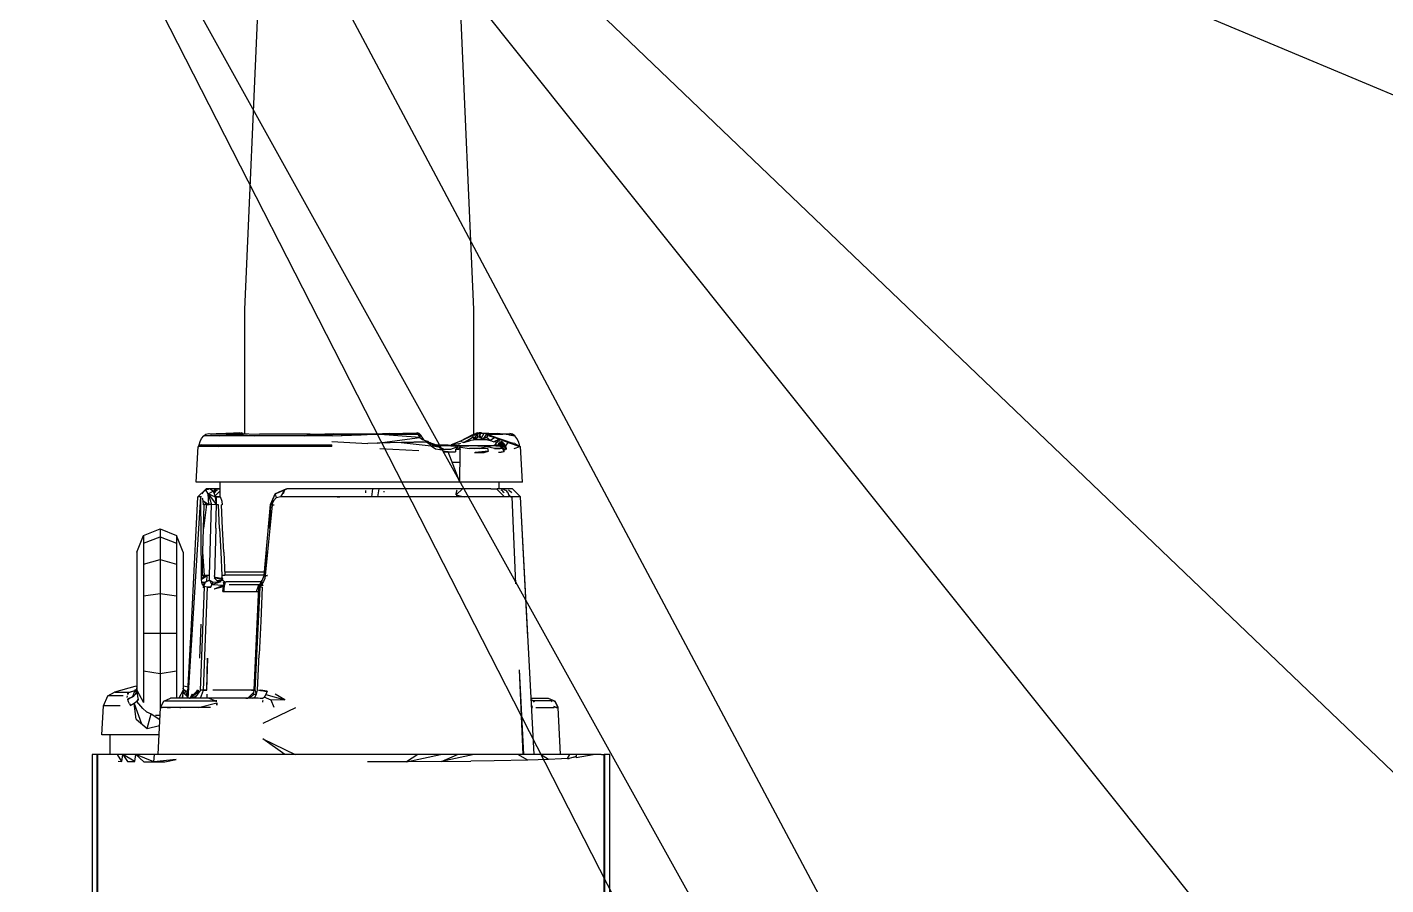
# Model space of a CAD drawing. Header units: millimetres. Extents: x -57554 to 16546, y 2142 to 98430.
# Drawn here: x -25483.4 to -25074.2, y 76839.2 to 77097.4 of the extents above; entities that cross this region are included whole.
import ezdxf

# ---------------------------------------------------------------- set-up
doc = ezdxf.new("R2010")
doc.units = ezdxf.units.MM
doc.layers.add('S-Z2-A_TEXTUAL_ANNOTATION', color=7, linetype='Continuous')

msp = doc.modelspace()

# ---------------------------------------------------------------- linework, layer by layer
at = {"color": 2, "linetype": 'Continuous'}
for p, q in [((-25348.92, 77012.4), (-25358.39, 77232.4)), ((-25417.81, 77012.4), (-25409.42, 77207.5)), ((-25417.81, 76975.03), (-25417.81, 77012.4)), ((-25348.92, 76974.58), (-25348.92, 77012.4)), ((-25431.32, 76972.66), (-25430.85, 76973.6)), ((-25430.85, 76973.6), (-25430.23, 76974.43)), ((-25430.23, 76974.43), (-25429.55, 76974.92)), ((-25430.23, 76974.43), (-25430.06, 76974.43)), ((-25430.06, 76974.43), (-25429.55, 76974.92)), ((-25391.44, 76974.43), (-25430.01, 76974.43)), ((-25429.55, 76974.92), (-25428.73, 76975.09)), ((-25428.73, 76975.09), (-25426.45, 76974.98)), ((-25428.73, 76975.09), (-25427.94, 76974.9)), ((-25423.49, 76974.9), (-25428.03, 76974.9)), ((-25426.45, 76974.98), (-25427.72, 76974.91)), ((-25424.97, 76975.04), (-25426.45, 76974.98)), ((-25425.75, 76975.01), (-25426.45, 76974.98)), ((-25425.77, 76975.02), (-25424.98, 76975.11)), ((-25425.77, 76975.02), (-25424.98, 76975.11)), ((-25424.97, 76975.04), (-25425.75, 76975.01)), ((-25425.4, 76974.43), (-25420.46, 76974.92)), ((-25424.98, 76975.11), (-25419.79, 76975.32)), ((-25419.46, 76975.29), (-25424.97, 76975.04)), ((-25419.14, 76975.17), (-25423.57, 76975.1)), ((-25423.49, 76974.9), (-25420.46, 76974.92)), ((-25422.15, 76974.91), (-25419.81, 76975.09)), ((-25420.46, 76974.92), (-25414.84, 76974.43)), ((-25419.81, 76975.09), (-25413.42, 76974.9)), ((-25419.79, 76975.32), (-25419.46, 76975.29)), ((-25419.46, 76975.29), (-25419.14, 76975.17)), ((-25418.86, 76975.26), (-25419.14, 76975.17)), ((-25418.86, 76975.26), (-25418.42, 76975.08)), ((-25418.63, 76975.16), (-25418.86, 76975.26)), ((-25418.42, 76975.08), (-25418.63, 76975.16)), ((-25418.35, 76975.05), (-25418.42, 76975.08)), ((-25398.12, 76974.9), (-25413.42, 76974.9)), ((-25399.9, 76974.43), (-25391.32, 76974.92)), ((-25399.13, 76974.9), (-25391.32, 76974.92)), ((-25396.33, 76974.91), (-25391.18, 76975.09)), ((-25391.44, 76974.43), (-25378.44, 76974.93)), ((-25391.44, 76974.43), (-25382.84, 76974.73)), ((-25391.32, 76974.92), (-25378.44, 76974.93)), ((-25391.18, 76975.09), (-25382.77, 76974.98)), ((-25374.25, 76975.12), (-25382.84, 76974.73)), ((-25382.77, 76974.98), (-25378.56, 76975.04)), ((-25378.56, 76975.04), (-25366.1, 76975.32)), ((-25378.41, 76974.93), (-25365.83, 76974.9)), ((-25365.12, 76973.94), (-25378.41, 76974.93)), ((-25377.97, 76972.15), (-25365.12, 76973.94)), ((-25365.83, 76974.9), (-25374.25, 76975.12)), ((-25366.1, 76975.32), (-25365.99, 76975.28)), ((-25365.3, 76975.07), (-25365.99, 76975.28)), ((-25365.99, 76975.28), (-25365.93, 76975.11)), ((-25365.98, 76975.25), (-25364.8, 76974.57)), ((-25365.97, 76975.28), (-25365.3, 76975.07)), ((-25365.96, 76975.19), (-25365.28, 76974.55)), ((-25365.94, 76975.13), (-25365.88, 76975.12)), ((-25365.93, 76975.11), (-25365.83, 76974.9)), ((-25365.83, 76974.9), (-25365.69, 76974.65)), ((-25365.77, 76975.24), (-25365.58, 76975.26)), ((-25365.69, 76974.65), (-25364.98, 76974.47)), ((-25365.69, 76974.65), (-25365.12, 76973.94)), ((-25365.62, 76974.66), (-25365.62, 76974.88)), ((-25365.58, 76975.26), (-25365.6, 76975.16)), ((-25364.8, 76974.57), (-25365.3, 76975.07)), ((-25365.12, 76973.94), (-25364.98, 76974.47)), ((-25365.12, 76973.94), (-25364.35, 76973.27)), ((-25364.98, 76974.47), (-25364.48, 76973.98)), ((-25364.68, 76974.18), (-25364.8, 76974.57)), ((-25364.8, 76974.57), (-25364.68, 76974.18)), ((-25363.85, 76973.1), (-25364.48, 76973.98)), ((-25349.28, 76974.65), (-25352.92, 76972.78)), ((-25349.14, 76974.49), (-25352.92, 76972.78)), ((-25352.02, 76972.37), (-25349.05, 76974.02)), ((-25349.05, 76974.02), (-25351.29, 76972.59)), ((-25349.14, 76974.49), (-25349.28, 76974.65)), ((-25349.28, 76974.65), (-25349.01, 76974.54)), ((-25349.14, 76974.49), (-25348.53, 76974.77)), ((-25349.05, 76974.02), (-25349.14, 76974.49)), ((-25348.37, 76973.5), (-25349.05, 76974.02)), ((-25348.78, 76973.29), (-25349.05, 76974.02)), ((-25348.92, 76975.03), (-25347.87, 76975.06)), ((-25348.92, 76975), (-25347.91, 76975.05)), ((-25348.92, 76974.9), (-25348.23, 76974.9)), ((-25348.78, 76973.29), (-25348.37, 76973.5)), ((-25348.53, 76974.77), (-25348.06, 76974.98)), ((-25348.53, 76974.77), (-25348.37, 76973.5)), ((-25348.39, 76975.05), (-25348.32, 76975.08)), ((-25348.37, 76973.5), (-25347.98, 76973.69)), ((-25347.88, 76975.26), (-25348.32, 76975.08)), ((-25348.32, 76975.08), (-25348.11, 76975.16)), ((-25347.88, 76975.26), (-25348.11, 76975.16)), ((-25347.6, 76975.17), (-25348.06, 76974.98)), ((-25348.06, 76974.98), (-25347.63, 76975.16)), ((-25347.79, 76975.07), (-25348.06, 76974.98)), ((-25348.06, 76974.98), (-25347.98, 76973.69)), ((-25347.98, 76973.69), (-25347.79, 76974.59)), ((-25347.98, 76973.69), (-25347.59, 76973.87)), ((-25347.6, 76975.17), (-25347.88, 76975.26)), ((-25347.79, 76975.07), (-25347.6, 76975.17)), ((-25347.79, 76974.91), (-25346.96, 76975.16)), ((-25347.79, 76974.59), (-25347.79, 76975.07)), ((-25347.59, 76973.87), (-25347.79, 76974.59)), ((-25347.6, 76975.17), (-25347.28, 76975.29)), ((-25346.77, 76975.16), (-25347.6, 76975.17)), ((-25346.96, 76975.16), (-25347.6, 76975.17)), ((-25347.13, 76974.57), (-25347.33, 76973.89)), ((-25347.33, 76973.89), (-25346.69, 76973.73)), ((-25346.94, 76975.32), (-25347.28, 76975.29)), ((-25347.28, 76975.29), (-25346.64, 76975.26)), ((-25346.88, 76975.07), (-25347.13, 76974.57)), ((-25347.13, 76974.57), (-25346.69, 76973.73)), ((-25346.77, 76975.16), (-25346.96, 76975.16)), ((-25346.94, 76975.32), (-25341.76, 76975.11)), ((-25346.61, 76975.28), (-25346.94, 76975.32)), ((-25346.88, 76975.07), (-25346.61, 76975.28)), ((-25345.85, 76975.11), (-25346.88, 76975.07)), ((-25345.85, 76975.11), (-25346.69, 76973.73)), ((-25346.69, 76973.73), (-25346.04, 76973.53)), ((-25345.08, 76974.9), (-25346.04, 76973.53)), ((-25346.04, 76973.53), (-25345.09, 76973.98)), ((-25346.04, 76973.53), (-25345.39, 76973.29)), ((-25345.08, 76974.9), (-25345.85, 76975.11)), ((-25344.69, 76974.47), (-25345.09, 76973.98)), ((-25345.09, 76973.98), (-25343.83, 76972.96)), ((-25341.76, 76975.11), (-25345.08, 76974.9)), ((-25345.08, 76974.9), (-25340.1, 76974.93)), ((-25344.69, 76974.47), (-25345.08, 76974.9)), ((-25344.3, 76974.65), (-25345.08, 76974.9)), ((-25344.69, 76974.47), (-25342.57, 76973.93)), ((-25344.3, 76974.65), (-25338.52, 76972.34)), ((-25342.57, 76973.93), (-25344.3, 76974.65)), ((-25343.88, 76974.48), (-25337.15, 76972.14)), ((-25342.57, 76973.93), (-25343.83, 76972.96)), ((-25341.37, 76973.26), (-25342.57, 76973.93)), ((-25338.29, 76974.72), (-25341.76, 76975.11)), ((-25340.73, 76975), (-25340.29, 76974.98)), ((-25340.73, 76975), (-25340.29, 76974.98)), ((-25340.29, 76974.98), (-25338.01, 76975.09)), ((-25338.29, 76974.72), (-25337.19, 76974.92)), ((-25338.29, 76974.72), (-25336.51, 76974.43)), ((-25337.19, 76974.92), (-25338.01, 76975.09)), ((-25336.51, 76974.43), (-25337.19, 76974.92)), ((-25335.89, 76973.6), (-25336.51, 76974.43)), ((-25335.42, 76972.66), (-25335.89, 76973.6)), ((-25432.48, 76960.4), (-25431.91, 76971.21)), ((-25391.69, 76971.21), (-25431.91, 76971.21)), ((-25431.68, 76971.21), (-25430.29, 76971.66)), ((-25430.88, 76971.66), (-25431.68, 76971.21)), ((-25431.68, 76971.21), (-25431.65, 76971.51)), ((-25431.65, 76971.51), (-25431.62, 76971.66)), ((-25431.62, 76971.66), (-25431.32, 76972.66)), ((-25431.62, 76971.66), (-25431.46, 76971.66)), ((-25431.46, 76971.66), (-25431.4, 76971.66)), ((-25431.4, 76971.66), (-25391.68, 76971.66)), ((-25427.54, 76971.36), (-25427.75, 76971.66)), ((-25427.57, 76971.21), (-25427.54, 76971.36)), ((-25427.54, 76971.36), (-25427.27, 76971.66)), ((-25427.18, 76971.21), (-25426.82, 76971.66)), ((-25426.99, 76971.21), (-25426.7, 76971.66)), ((-25426.91, 76971.21), (-25426.41, 76971.66)), ((-25426.81, 76971.25), (-25426.38, 76971.66)), ((-25426, 76971.49), (-25426.81, 76971.25)), ((-25426.81, 76971.25), (-25425.94, 76971.4)), ((-25426.17, 76971.4), (-25426, 76971.49)), ((-25426.17, 76971.4), (-25425.94, 76971.4)), ((-25423.25, 76971.4), (-25426.17, 76971.4)), ((-25426, 76971.49), (-25425.8, 76971.66)), ((-25425.93, 76971.66), (-25426, 76971.49)), ((-25425.95, 76971.21), (-25425.71, 76971.4)), ((-25425.82, 76971.28), (-25425.92, 76971.21)), ((-25425.24, 76971.4), (-25425.82, 76971.28)), ((-25425.82, 76971.28), (-25424.49, 76971.4)), ((-25425.8, 76971.33), (-25425.46, 76971.4)), ((-25425.71, 76971.4), (-25425.46, 76971.4)), ((-25425.32, 76971.4), (-25425.24, 76971.4)), ((-25425.24, 76971.4), (-25424.49, 76971.4)), ((-25424.49, 76971.4), (-25423.8, 76971.4)), ((-25424.11, 76971.66), (-25424.06, 76971.63)), ((-25424.06, 76971.63), (-25423.85, 76971.5)), ((-25423.85, 76971.5), (-25423.62, 76971.42)), ((-25423.62, 76971.42), (-25423.39, 76971.4)), ((-25423.62, 76971.42), (-25423.27, 76971.42)), ((-25423.09, 76971.21), (-25423.48, 76971.66)), ((-25391.69, 76971.36), (-25391.68, 76971.51)), ((-25391.69, 76971.21), (-25391.69, 76971.36)), ((-25391.68, 76971.51), (-25391.68, 76971.66)), ((-25391.63, 76972.66), (-25380.82, 76972.07)), ((-25370.81, 76972.34), (-25380.82, 76972.07)), ((-25363.25, 76972.59), (-25377.97, 76972.15)), ((-25377.17, 76970.6), (-25365.4, 76969.96)), ((-25370.81, 76972.34), (-25363.25, 76972.59)), ((-25370.81, 76972.34), (-25361.71, 76971.36)), ((-25364.35, 76973.27), (-25363.02, 76972.81)), ((-25363.02, 76972.81), (-25363.48, 76972.72)), ((-25363.48, 76972.72), (-25363.25, 76972.59)), ((-25363.38, 76972.74), (-25363.12, 76972.6)), ((-25363.25, 76972.59), (-25362.99, 76972.46)), ((-25363.09, 76972.58), (-25362.64, 76972.64)), ((-25362.64, 76972.64), (-25363.02, 76972.81)), ((-25362.99, 76972.46), (-25362.68, 76972.31)), ((-25362.28, 76972.43), (-25362.68, 76972.31)), ((-25362.68, 76972.31), (-25359.04, 76970.83)), ((-25362.68, 76972.31), (-25361.71, 76971.36)), ((-25362.47, 76972.37), (-25362.64, 76972.64)), ((-25361.93, 76972.33), (-25362.28, 76972.43)), ((-25362.28, 76972.43), (-25358.97, 76971.25)), ((-25362.28, 76972.43), (-25359.04, 76970.83)), ((-25361.93, 76972.33), (-25358.97, 76971.25)), ((-25359.04, 76970.83), (-25361.71, 76971.36)), ((-25361.71, 76971.36), (-25360.43, 76970.5)), ((-25360.43, 76970.5), (-25359.08, 76970.23)), ((-25358.9, 76971.59), (-25360.25, 76971.72)), ((-25360.05, 76971.64), (-25358.9, 76971.59)), ((-25358.9, 76971.59), (-25359.84, 76971.57)), ((-25359.55, 76971.46), (-25358.89, 76971.4)), ((-25359.04, 76970.83), (-25359.08, 76970.23)), ((-25359.08, 76970.23), (-25357.52, 76970.27)), ((-25358.97, 76971.25), (-25359.04, 76970.83)), ((-25359.04, 76970.83), (-25357.52, 76970.27)), ((-25357.35, 76971.4), (-25358.97, 76971.25)), ((-25358.97, 76971.25), (-25358.89, 76971.4)), ((-25356.62, 76971.55), (-25358.9, 76971.59)), ((-25340.57, 76971.4), (-25358.89, 76971.4)), ((-25356.62, 76971.55), (-25358.55, 76971.51)), ((-25358.55, 76971.51), (-25358.45, 76971.5)), ((-25356.62, 76971.55), (-25358.53, 76971.5)), ((-25358.45, 76971.5), (-25356.62, 76971.55)), ((-25357.49, 76969.58), (-25357.88, 76969.6)), ((-25357.88, 76969.6), (-25354.39, 76969.6)), ((-25355.95, 76970.32), (-25357.52, 76970.27)), ((-25357.07, 76969.56), (-25357.49, 76969.58)), ((-25356.63, 76969.53), (-25357.07, 76969.56)), ((-25353.08, 76960.4), (-25356.63, 76969.53)), ((-25356.62, 76971.55), (-25354.95, 76971.72)), ((-25354.31, 76970.9), (-25355.95, 76970.32)), ((-25355.78, 76971.4), (-25354.25, 76971.27)), ((-25352.92, 76972.78), (-25355.72, 76971.65)), ((-25353.52, 76971.99), (-25354.95, 76971.72)), ((-25354.38, 76969.85), (-25354.39, 76969.6)), ((-25354.37, 76970.11), (-25354.38, 76969.85)), ((-25354.35, 76970.36), (-25354.37, 76970.11)), ((-25354.35, 76970.36), (-25353.89, 76970.37)), ((-25354.25, 76971.27), (-25354.31, 76970.9)), ((-25354.31, 76970.9), (-25353.89, 76970.37)), ((-25353.7, 76971.4), (-25354.25, 76971.27)), ((-25353.89, 76970.37), (-25353.7, 76971.4)), ((-25353.89, 76970.37), (-25353.42, 76970.4)), ((-25353.72, 76971.95), (-25353.52, 76971.99)), ((-25353.52, 76971.99), (-25352.78, 76972.17)), ((-25353.52, 76971.99), (-25353.33, 76972.03)), ((-25353.42, 76970.4), (-25353.24, 76971.4)), ((-25352.9, 76970.94), (-25353.42, 76970.4)), ((-25353.42, 76970.4), (-25352.93, 76970.43)), ((-25353.33, 76972.03), (-25352.78, 76972.17)), ((-25353.24, 76971.4), (-25352.84, 76971.28)), ((-25353.08, 76960.4), (-25353.02, 76969.53)), ((-25353.02, 76969.53), (-25352.99, 76969.83)), ((-25352.99, 76969.83), (-25352.97, 76970.13)), ((-25352.97, 76970.13), (-25352.93, 76970.43)), ((-25352.92, 76972.78), (-25352.02, 76972.37)), ((-25352.84, 76971.28), (-25352.9, 76970.94)), ((-25352.9, 76970.94), (-25350.21, 76970.54)), ((-25352.84, 76971.28), (-25350.38, 76971.4)), ((-25352.02, 76972.37), (-25350.53, 76972.81)), ((-25351.29, 76972.59), (-25352.02, 76972.37)), ((-25350.53, 76972.81), (-25351.29, 76972.59)), ((-25350.53, 76972.81), (-25349.69, 76973.06)), ((-25347.21, 76970.61), (-25350.21, 76970.54)), ((-25349.69, 76973.06), (-25348.78, 76973.29)), ((-25349.69, 76973.06), (-25348.31, 76973.29)), ((-25348.31, 76973.29), (-25348.78, 76973.29)), ((-25348.69, 76969.37), (-25348.51, 76969.36)), ((-25348.59, 76970.58), (-25344.67, 76970.63)), ((-25344.47, 76969.78), (-25348.51, 76969.36)), ((-25348.31, 76973.29), (-25345.39, 76973.29)), ((-25347.71, 76971.4), (-25345.14, 76971.31)), ((-25344.87, 76971.04), (-25347.21, 76970.61)), ((-25347.21, 76970.61), (-25344.67, 76970.63)), ((-25345.78, 76969.33), (-25344.47, 76969.78)), ((-25345.39, 76973.29), (-25345.25, 76973.3)), ((-25343.83, 76972.96), (-25345.39, 76973.29)), ((-25345.25, 76973.3), (-25343.83, 76972.96)), ((-25345.14, 76971.31), (-25343.7, 76971.4)), ((-25342.69, 76970.62), (-25344.87, 76971.04)), ((-25344.55, 76970.22), (-25344.67, 76970.63)), ((-25344.47, 76969.78), (-25344.55, 76970.22)), ((-25343.83, 76972.96), (-25342.82, 76972.61)), ((-25343.12, 76971.42), (-25343.35, 76971.4)), ((-25342.89, 76971.5), (-25343.12, 76971.42)), ((-25342.68, 76971.63), (-25342.89, 76971.5)), ((-25341.37, 76973.26), (-25342.82, 76972.61)), ((-25342.82, 76972.61), (-25341.66, 76972.64)), ((-25341.8, 76970.58), (-25342.69, 76970.62)), ((-25342.69, 76970.62), (-25341.81, 76970.58)), ((-25342.48, 76971.8), (-25342.68, 76971.63)), ((-25342.63, 76971.66), (-25340.94, 76971.66)), ((-25342.3, 76972.01), (-25342.48, 76971.8)), ((-25342.15, 76972.26), (-25342.3, 76972.01)), ((-25342.25, 76971.4), (-25341.5, 76971.4)), ((-25342.25, 76971.4), (-25340.92, 76971.28)), ((-25342.15, 76972.26), (-25341.66, 76972.64)), ((-25342.11, 76972.31), (-25342.15, 76972.26)), ((-25341.66, 76972.64), (-25342.11, 76972.31)), ((-25340.12, 76970.43), (-25341.81, 76970.58)), ((-25341.01, 76970.55), (-25341.81, 76970.58)), ((-25341.8, 76970.58), (-25341.01, 76970.55)), ((-25341.1, 76972.81), (-25341.66, 76972.64)), ((-25341.06, 76972.33), (-25341.55, 76972.03)), ((-25341.55, 76972.03), (-25341.04, 76971.75)), ((-25341.5, 76971.4), (-25340.92, 76971.28)), ((-25341.33, 76969.37), (-25341.43, 76969.36)), ((-25341.1, 76972.81), (-25341.37, 76973.26)), ((-25339.92, 76969.53), (-25341.33, 76969.38)), ((-25340.67, 76969.41), (-25341.33, 76969.37)), ((-25340.67, 76971.27), (-25341.28, 76971.4)), ((-25340.56, 76972.72), (-25341.1, 76972.81)), ((-25340.52, 76972.43), (-25341.06, 76972.33)), ((-25341.06, 76972.33), (-25339.41, 76970.83)), ((-25341.06, 76972.33), (-25340.74, 76971.49)), ((-25339.93, 76971.25), (-25341.06, 76972.33)), ((-25341.06, 76972.33), (-25341.04, 76971.75)), ((-25340.74, 76971.49), (-25341.04, 76971.75)), ((-25341.03, 76971.4), (-25340.67, 76971.27)), ((-25341.01, 76970.55), (-25340.43, 76970.94)), ((-25340.12, 76970.43), (-25341.01, 76970.55)), ((-25340.94, 76971.33), (-25340.02, 76970.63)), ((-25340.92, 76971.28), (-25340.43, 76970.94)), ((-25340.8, 76971.4), (-25339.93, 76971.25)), ((-25340.57, 76971.4), (-25340.74, 76971.49)), ((-25340.74, 76971.49), (-25339.93, 76971.25)), ((-25340.17, 76970.9), (-25340.67, 76971.27)), ((-25340.2, 76969.46), (-25340.67, 76969.41)), ((-25340.37, 76972.57), (-25340.56, 76972.72)), ((-25339, 76970.5), (-25340.52, 76972.43)), ((-25340.52, 76972.43), (-25340.02, 76972.31)), ((-25339.41, 76970.83), (-25340.52, 76972.43)), ((-25340.43, 76970.94), (-25340.12, 76970.43)), ((-25340.19, 76972.44), (-25340.37, 76972.57)), ((-25340.02, 76972.31), (-25340.19, 76972.44)), ((-25339.86, 76970.36), (-25340.17, 76970.9)), ((-25339.61, 76970.32), (-25340.17, 76970.9)), ((-25340.02, 76970.13), (-25340.12, 76970.43)), ((-25339.2, 76971.36), (-25340.02, 76972.31)), ((-25340.02, 76970.13), (-25339.95, 76969.83)), ((-25339.95, 76969.83), (-25339.92, 76969.53)), ((-25339.85, 76969.56), (-25339.92, 76969.53)), ((-25339.79, 76970.11), (-25339.86, 76970.36)), ((-25339.78, 76969.58), (-25339.85, 76969.56)), ((-25339.75, 76969.85), (-25339.79, 76970.11)), ((-25339.72, 76969.6), (-25339.78, 76969.58)), ((-25339.72, 76969.6), (-25339.75, 76969.85)), ((-25339.61, 76970.32), (-25339.36, 76970.27)), ((-25339.12, 76970.23), (-25339.41, 76970.83)), ((-25339.36, 76970.27), (-25339.41, 76970.83)), ((-25339.2, 76971.36), (-25338.52, 76972.34)), ((-25339, 76970.5), (-25339.2, 76971.36)), ((-25339.12, 76970.23), (-25339, 76970.5)), ((-25336.55, 76972.05), (-25338.52, 76972.34)), ((-25338.52, 76972.34), (-25335.06, 76971.21)), ((-25336.71, 76970.6), (-25335.06, 76971.21)), ((-25336.55, 76972.05), (-25335.06, 76971.21)), ((-25335.12, 76971.66), (-25335.42, 76972.66)), ((-25335.09, 76971.51), (-25335.12, 76971.66)), ((-25335.06, 76971.21), (-25335.09, 76971.51)), ((-25335.04, 76971.21), (-25334.82, 76971.21)), ((-25334.26, 76960.4), (-25334.82, 76971.21)), ((-25355.46, 76966.5), (-25353.04, 76966.5)), ((-25348.51, 76969.36), (-25347.21, 76969.34)), ((-25347.21, 76969.34), (-25345.78, 76969.33)), ((-25353.47, 76961.4), (-25353.08, 76961.4)), ((-25334.26, 76960.4), (-25432.48, 76960.4)), ((-25431.96, 76956.03), (-25429.47, 76958.4)), ((-25430.66, 76956.95), (-25430.51, 76957.22)), ((-25430.51, 76957.22), (-25430.33, 76957.48)), ((-25430.33, 76957.48), (-25430.12, 76957.71)), ((-25430.12, 76957.71), (-25429.89, 76957.92)), ((-25429.89, 76957.92), (-25429.63, 76958.09)), ((-25429.89, 76957.92), (-25429.68, 76958.05)), ((-25429.68, 76958.05), (-25429.63, 76958.09)), ((-25429.63, 76958.09), (-25429.35, 76958.22)), ((-25428.89, 76956.93), (-25429.63, 76958.09)), ((-25425.37, 76958.4), (-25429.47, 76958.4)), ((-25429.35, 76958.22), (-25429.05, 76958.32)), ((-25429.05, 76958.32), (-25428.75, 76958.38)), ((-25428.89, 76956.93), (-25427.36, 76957.68)), ((-25428.44, 76958.4), (-25428.75, 76958.38)), ((-25427.36, 76957.68), (-25428.44, 76958.4)), ((-25426.62, 76958.4), (-25427.36, 76957.67)), ((-25427.36, 76957.68), (-25426.65, 76955.96)), ((-25426.25, 76958.4), (-25427.25, 76957.42)), ((-25427.15, 76958.4), (-25426.62, 76958.4)), ((-25426.98, 76957.21), (-25426.8, 76957.47)), ((-25426.8, 76956.33), (-25425.37, 76957.73)), ((-25426.8, 76957.47), (-25426.59, 76957.7)), ((-25426.62, 76958.4), (-25426.25, 76958.4)), ((-25426.59, 76957.7), (-25426.34, 76957.91)), ((-25426.34, 76957.91), (-25426.08, 76958.08)), ((-25426.03, 76958.4), (-25426.27, 76958.38)), ((-25426.25, 76958.4), (-25426.03, 76958.4)), ((-25426.03, 76958.4), (-25425.37, 76958.4)), ((-25425.37, 76960.4), (-25425.37, 76955.97)), ((-25405.52, 76958.32), (-25408.67, 76956.93)), ((-25408.67, 76956.93), (-25405.51, 76958.32)), ((-25408.67, 76956.93), (-25405.8, 76958.09)), ((-25408.67, 76956.93), (-25407.27, 76957.67)), ((-25407.27, 76957.67), (-25405.53, 76958.32)), ((-25407.05, 76956.03), (-25406.04, 76957.71)), ((-25406.23, 76957.22), (-25406.3, 76956.95)), ((-25406.14, 76957.48), (-25406.23, 76957.22)), ((-25406.04, 76957.71), (-25406.14, 76957.48)), ((-25405.92, 76957.92), (-25406.04, 76957.71)), ((-25405.8, 76958.09), (-25405.92, 76957.92)), ((-25405.8, 76958.09), (-25405.66, 76958.22)), ((-25405.66, 76958.22), (-25405.79, 76958.09)), ((-25405.52, 76958.32), (-25405.66, 76958.22)), ((-25405.37, 76958.38), (-25405.52, 76958.32)), ((-25405.37, 76958.38), (-25405.22, 76958.4)), ((-25352.25, 76958.4), (-25405.22, 76958.4)), ((-25381.39, 76957.71), (-25381.4, 76957.92)), ((-25381.39, 76957.48), (-25381.39, 76957.71)), ((-25381.38, 76957.22), (-25381.39, 76957.48)), ((-25379.57, 76956.02), (-25379.31, 76958.4)), ((-25377.8, 76956.02), (-25377.4, 76958.4)), ((-25375.91, 76957.47), (-25375.86, 76957.7)), ((-25352.25, 76958.4), (-25354.17, 76956.63)), ((-25354.15, 76956.93), (-25354.11, 76957.21)), ((-25354.11, 76957.21), (-25354.07, 76957.47)), ((-25354.07, 76957.47), (-25354.02, 76957.7)), ((-25354.02, 76957.7), (-25353.97, 76957.91)), ((-25353.97, 76957.91), (-25353.91, 76958.08)), ((-25351.75, 76958.4), (-25352.25, 76958.4)), ((-25345.69, 76958.4), (-25351.75, 76958.4)), ((-25344.89, 76958.4), (-25345.69, 76958.4)), ((-25344.64, 76958.4), (-25344.89, 76958.4)), ((-25343.73, 76958.4), (-25344.64, 76958.4)), ((-25343.73, 76958.4), (-25342.99, 76958.4)), ((-25342.99, 76958.4), (-25342.73, 76958.4)), ((-25342.73, 76958.4), (-25342.43, 76958.4)), ((-25342.43, 76958.4), (-25342.05, 76958.4)), ((-25342.05, 76958.4), (-25339.6, 76956.01)), ((-25337.27, 76958.4), (-25341.88, 76958.4)), ((-25341.37, 76960.4), (-25341.37, 76958.39)), ((-25340.39, 76958.38), (-25340.71, 76958.4)), ((-25340.4, 76957.91), (-25340.66, 76958.08)), ((-25340.49, 76958.4), (-25340.08, 76958.32)), ((-25340.15, 76957.7), (-25340.4, 76957.91)), ((-25340.08, 76958.32), (-25340.39, 76958.38)), ((-25339.94, 76957.47), (-25340.15, 76957.7)), ((-25340.12, 76958.4), (-25340.02, 76958.3)), ((-25339.78, 76958.22), (-25340.08, 76958.32)), ((-25339.75, 76957.21), (-25339.94, 76957.47)), ((-25339.49, 76958.08), (-25339.78, 76958.22)), ((-25339.22, 76957.91), (-25339.49, 76958.08)), ((-25338.98, 76957.7), (-25339.22, 76957.91)), ((-25338.77, 76957.47), (-25338.98, 76957.7)), ((-25338.58, 76957.21), (-25338.77, 76957.47)), ((-25338.43, 76956.93), (-25338.58, 76957.21)), ((-25338.44, 76958.09), (-25338.19, 76957.92)), ((-25338.19, 76957.92), (-25337.96, 76957.71)), ((-25337.96, 76957.71), (-25337.75, 76957.48)), ((-25337.75, 76957.48), (-25337.58, 76957.22)), ((-25337.27, 76958.4), (-25334.78, 76956.03)), ((-25435.06, 76895.4), (-25431.96, 76956.03)), ((-25434.89, 76895.4), (-25431.07, 76956.03)), ((-25430.88, 76956.03), (-25431.96, 76956.03)), ((-25430.88, 76932.41), (-25431.07, 76956.03)), ((-25430.88, 76932.29), (-25431.07, 76956.03)), ((-25430.47, 76955.31), (-25430.56, 76955.67)), ((-25430.35, 76954.81), (-25430.56, 76955.67)), ((-25430.35, 76954.81), (-25430.47, 76955.31)), ((-25430.35, 76954.81), (-25428.65, 76953.75)), ((-25430.35, 76954.81), (-25429.4, 76953.75)), ((-25430.3, 76953.66), (-25430.35, 76954.81)), ((-25429.4, 76953.75), (-25430.3, 76953.66)), ((-25430.08, 76953.66), (-25430.3, 76953.66)), ((-25429.4, 76953.75), (-25430.27, 76946.53)), ((-25430.27, 76946.53), (-25430.08, 76953.66)), ((-25430.08, 76953.66), (-25429.4, 76953.75)), ((-25428.65, 76953.75), (-25429.4, 76953.75)), ((-25429.4, 76953.75), (-25428.62, 76953.75)), ((-25428.89, 76956.93), (-25426.39, 76953.66)), ((-25426.65, 76955.96), (-25428.89, 76956.93)), ((-25428.89, 76956.93), (-25427.9, 76953.75)), ((-25428.65, 76953.75), (-25428.89, 76956.93)), ((-25427.9, 76953.75), (-25428.65, 76953.75)), ((-25427.9, 76953.75), (-25428.62, 76953.75)), ((-25428.48, 76932.38), (-25427.9, 76953.75)), ((-25426.39, 76953.66), (-25427.9, 76953.75)), ((-25426.66, 76956.01), (-25426.28, 76956.01)), ((-25425.95, 76956.01), (-25426.66, 76956.01)), ((-25426.39, 76953.66), (-25426.65, 76955.96)), ((-25426.6, 76946.54), (-25426.39, 76953.66)), ((-25426.33, 76953.66), (-25426.42, 76955.99)), ((-25426.42, 76955.99), (-25425.53, 76955.99)), ((-25425.75, 76953.66), (-25426.39, 76953.66)), ((-25426.28, 76956.01), (-25425.95, 76956.01)), ((-25425.37, 76956.01), (-25425.95, 76956.01)), ((-25425.43, 76946.52), (-25425.75, 76953.66)), ((-25425.53, 76955.99), (-25425.39, 76955.99)), ((-25425.53, 76955.99), (-25425.37, 76955.99)), ((-25425.39, 76955.99), (-25425.06, 76955.63)), ((-25425.06, 76955.63), (-25424.79, 76954.75)), ((-25424.66, 76953.66), (-25424.85, 76953.62)), ((-25424.53, 76946.5), (-25424.85, 76953.62)), ((-25424.79, 76954.75), (-25424.66, 76953.66)), ((-25412.02, 76932.38), (-25410.07, 76953.75)), ((-25410.33, 76946.53), (-25410, 76953.75)), ((-25409.65, 76953.66), (-25410.33, 76946.53)), ((-25410.07, 76953.75), (-25408.67, 76956.93)), ((-25410.04, 76953.76), (-25408.67, 76956.93)), ((-25409.25, 76954.83), (-25410.04, 76953.75)), ((-25410, 76953.75), (-25409.25, 76954.83)), ((-25409.64, 76953.76), (-25410, 76953.75)), ((-25409.64, 76953.72), (-25410, 76953.75)), ((-25410, 76953.75), (-25409.65, 76953.66)), ((-25409.65, 76953.66), (-25409.64, 76953.76)), ((-25409.65, 76953.66), (-25408.99, 76953.66)), ((-25409.64, 76953.76), (-25409.25, 76954.83)), ((-25409.25, 76954.83), (-25408.36, 76955.68)), ((-25408.67, 76956.93), (-25408.36, 76955.68)), ((-25407.05, 76956.03), (-25408.36, 76955.68)), ((-25381.36, 76956.03), (-25407.05, 76956.03)), ((-25390.01, 76956.03), (-25389.23, 76956.03)), ((-25379.57, 76956.02), (-25381.36, 76956.03)), ((-25377.8, 76956.02), (-25379.57, 76956.02)), ((-25376.04, 76956.01), (-25377.8, 76956.02)), ((-25338.21, 76956.01), (-25376.04, 76956.01)), ((-25352.46, 76956.01), (-25354.19, 76956.32)), ((-25354.19, 76956.32), (-25351.83, 76956.01)), ((-25354.17, 76956.63), (-25354.15, 76956.93)), ((-25354.17, 76956.63), (-25351.83, 76956.01)), ((-25338.04, 76956.02), (-25338.43, 76956.93)), ((-25338.32, 76956.63), (-25338.43, 76956.93)), ((-25338.25, 76956.32), (-25338.32, 76956.63)), ((-25338.29, 76956.59), (-25337.71, 76956.02)), ((-25338.21, 76956.01), (-25338.25, 76956.32)), ((-25337.71, 76956.02), (-25338.04, 76956.02)), ((-25337.71, 76956.02), (-25337.36, 76956.03)), ((-25337.22, 76956.03), (-25337.71, 76956.02)), ((-25334.78, 76956.03), (-25337.37, 76956.03)), ((-25336.23, 76929.81), (-25337.37, 76956.03)), ((-25336.23, 76929.81), (-25337.36, 76956.03)), ((-25330.75, 76878.4), (-25334.86, 76956.03)), ((-25334.84, 76956.03), (-25334.78, 76956.03)), ((-25332.62, 76913.87), (-25334.78, 76956.03)), ((-25448.32, 76944.35), (-25443.37, 76946.4)), ((-25443.37, 76946.4), (-25438.42, 76944.35)), ((-25443.37, 76946.4), (-25443.37, 76892.63)), ((-25430.45, 76939.43), (-25430.27, 76946.53)), ((-25426.6, 76946.54), (-25426.8, 76939.42)), ((-25425.43, 76946.52), (-25425.11, 76939.4)), ((-25424.21, 76939.41), (-25424.53, 76946.5)), ((-25410.33, 76946.53), (-25411.01, 76939.43)), ((-25450.37, 76939.4), (-25448.32, 76944.35)), ((-25448.32, 76944.35), (-25448.32, 76894.07)), ((-25448.32, 76942.11), (-25443.37, 76944)), ((-25443.37, 76944), (-25438.42, 76942.11)), ((-25436.37, 76939.4), (-25438.42, 76944.35)), ((-25438.42, 76944.35), (-25438.42, 76895.4)), ((-25450.37, 76939.4), (-25450.37, 76897.83)), ((-25448.32, 76935.72), (-25443.37, 76937.17)), ((-25443.37, 76937.17), (-25438.42, 76935.72)), ((-25436.37, 76939.4), (-25436.37, 76897.84)), ((-25430.63, 76932.36), (-25430.45, 76939.43)), ((-25429.97, 76932.38), (-25430.45, 76939.43)), ((-25426.8, 76939.42), (-25427, 76932.29)), ((-25425.11, 76939.4), (-25424.79, 76932.29)), ((-25424.21, 76939.41), (-25423.9, 76932.33)), ((-25411.98, 76932.38), (-25411.01, 76939.43)), ((-25411.01, 76939.43), (-25411.68, 76932.36)), ((-25423.95, 76933.4), (-25423.87, 76933.4)), ((-25423.87, 76933.4), (-25411.93, 76933.4)), ((-25431.21, 76897.76), (-25429.96, 76928.84)), ((-25430.88, 76932.29), (-25429.97, 76932.38)), ((-25430.88, 76932.29), (-25430.63, 76932.36)), ((-25430.87, 76931.22), (-25430.88, 76932.29)), ((-25429.97, 76932.38), (-25430.87, 76931.22)), ((-25430.87, 76931.22), (-25429.22, 76932.38)), ((-25430.75, 76930.21), (-25430.87, 76931.22)), ((-25430.75, 76930.21), (-25429.31, 76930.55)), ((-25429.79, 76930.31), (-25430.75, 76930.21)), ((-25430.54, 76929.33), (-25430.75, 76930.21)), ((-25429.97, 76932.38), (-25430.63, 76932.36)), ((-25430.54, 76929.33), (-25429.79, 76930.31)), ((-25430.54, 76929.33), (-25430.27, 76929.33)), ((-25430.49, 76928.84), (-25430.21, 76928.84)), ((-25430.3, 76897.77), (-25429.12, 76928.83)), ((-25430.27, 76929.33), (-25429.79, 76930.31)), ((-25430.27, 76929.33), (-25430.23, 76929.18)), ((-25429.79, 76930.31), (-25430.23, 76929.18)), ((-25430.23, 76929.18), (-25430.22, 76929.01)), ((-25429.12, 76928.83), (-25430.22, 76929.01)), ((-25429.96, 76928.84), (-25430.22, 76929.01)), ((-25430.22, 76929.01), (-25430.12, 76928.84)), ((-25430.21, 76928.84), (-25430.22, 76929.01)), ((-25430.21, 76928.84), (-25430.12, 76928.84)), ((-25430.12, 76928.84), (-25429.96, 76928.84)), ((-25429.23, 76932.38), (-25429.97, 76932.38)), ((-25429.22, 76932.38), (-25429.97, 76932.38)), ((-25429.16, 76930.62), (-25429.79, 76930.31)), ((-25429.31, 76930.55), (-25429.79, 76930.31)), ((-25429.31, 76930.55), (-25429.22, 76932.38)), ((-25428.52, 76930.93), (-25429.31, 76930.55)), ((-25428.48, 76932.38), (-25429.23, 76932.38)), ((-25428.48, 76932.38), (-25429.22, 76932.38)), ((-25429.16, 76930.62), (-25428.52, 76930.93)), ((-25428.99, 76928.82), (-25429.12, 76928.83)), ((-25428.24, 76928.8), (-25429.12, 76928.83)), ((-25429.12, 76928.83), (-25428.24, 76928.79)), ((-25428.99, 76928.82), (-25428.24, 76928.8)), ((-25428.52, 76930.93), (-25428.48, 76932.38)), ((-25428.52, 76930.93), (-25427.4, 76930.37)), ((-25428.52, 76930.93), (-25427.75, 76929.62)), ((-25428.24, 76928.79), (-25428.13, 76928.79)), ((-25428.13, 76928.79), (-25427.75, 76929.62)), ((-25428.13, 76928.79), (-25427.87, 76929.36)), ((-25427.87, 76929.36), (-25427.75, 76929.62)), ((-25427.75, 76929.62), (-25425.01, 76930.51)), ((-25427.75, 76929.62), (-25427.4, 76930.37)), ((-25427.75, 76929.62), (-25424.15, 76929.46)), ((-25427.4, 76930.37), (-25425.01, 76930.51)), ((-25424.15, 76929.46), (-25427.13, 76928.22)), ((-25424.3, 76928.94), (-25427.13, 76928.22)), ((-25427.08, 76931.59), (-25426.17, 76930.72)), ((-25424.43, 76930.98), (-25427.08, 76931.59)), ((-25424.62, 76931.37), (-25427.05, 76931.82)), ((-25427.05, 76931.82), (-25424.43, 76930.98)), ((-25427.03, 76932.05), (-25427, 76932.29)), ((-25424.32, 76930.82), (-25426.17, 76930.72)), ((-25426.17, 76930.72), (-25425.62, 76930.61)), ((-25425.62, 76930.61), (-25425.01, 76930.51)), ((-25423.9, 76932.33), (-25424.8, 76932.33)), ((-25424.79, 76932.29), (-25424.77, 76932.05)), ((-25424.77, 76932.05), (-25424.74, 76931.81)), ((-25424.74, 76931.81), (-25424.62, 76931.37)), ((-25424.68, 76931.58), (-25424.74, 76931.81)), ((-25424.62, 76931.37), (-25424.68, 76931.58)), ((-25424.53, 76931.16), (-25424.62, 76931.37)), ((-25424.43, 76930.98), (-25424.53, 76931.16)), ((-25424.45, 76927.51), (-25424.3, 76928.94)), ((-25424.32, 76930.82), (-25424.43, 76930.98)), ((-25424, 76929.99), (-25424.36, 76930.44)), ((-25424.36, 76930.44), (-25424.15, 76929.46)), ((-25424.2, 76930.68), (-25424.32, 76930.82)), ((-25424.3, 76928.94), (-25424.15, 76929.46)), ((-25424.2, 76930.68), (-25424.07, 76930.57)), ((-25424.14, 76928.62), (-25424.18, 76928.26)), ((-25424.15, 76929.46), (-25424, 76929.99)), ((-25424.1, 76928.96), (-25424.14, 76928.62)), ((-25424.04, 76929.27), (-25424.1, 76928.96)), ((-25424.07, 76930.57), (-25423.93, 76930.48)), ((-25423.99, 76929.52), (-25424.04, 76929.27)), ((-25423.64, 76930.4), (-25424, 76929.99)), ((-25423.9, 76929.81), (-25423.98, 76929.56)), ((-25423.93, 76930.48), (-25423.79, 76930.43)), ((-25423.82, 76930.01), (-25423.9, 76929.81)), ((-25412.02, 76932.4), (-25423.87, 76932.4)), ((-25423.73, 76930.18), (-25423.82, 76930.01)), ((-25423.64, 76930.3), (-25423.73, 76930.18)), ((-25423.54, 76930.37), (-25423.64, 76930.3)), ((-25423.44, 76930.4), (-25423.54, 76930.37)), ((-25412.94, 76930.4), (-25423.44, 76930.4)), ((-25413.3, 76929.52), (-25422.58, 76929.52)), ((-25415.06, 76897.77), (-25413.6, 76928.83)), ((-25414.74, 76897.76), (-25413.27, 76928.84)), ((-25414.31, 76927.5), (-25413.58, 76929.52)), ((-25413.19, 76929.02), (-25413.6, 76928.83)), ((-25413.59, 76928.84), (-25412.72, 76930.93)), ((-25413.27, 76928.84), (-25413.19, 76929.02)), ((-25413.22, 76928.84), (-25413.19, 76929.02)), ((-25412.58, 76928.84), (-25413.22, 76928.84)), ((-25413.12, 76929.18), (-25413.19, 76929.02)), ((-25412.87, 76930.31), (-25413.12, 76929.18)), ((-25413.02, 76929.33), (-25413.12, 76929.18)), ((-25412.58, 76928.84), (-25413.06, 76918.61)), ((-25413.02, 76929.33), (-25412.87, 76930.31)), ((-25413.02, 76929.33), (-25412.7, 76929.7)), ((-25412.37, 76929.33), (-25413.02, 76929.33)), ((-25412.87, 76930.31), (-25411.98, 76932.38)), ((-25412.87, 76930.31), (-25412.81, 76930.53)), ((-25412.81, 76930.53), (-25412.87, 76930.31)), ((-25412.65, 76929.78), (-25412.87, 76930.31)), ((-25412, 76932.38), (-25412.81, 76930.53)), ((-25412.81, 76930.53), (-25412.72, 76930.93)), ((-25412.79, 76930.62), (-25412.72, 76930.93)), ((-25412.72, 76930.93), (-25412.62, 76930.97)), ((-25412.19, 76930.52), (-25412.7, 76929.7)), ((-25412.37, 76929.33), (-25412.7, 76929.7)), ((-25411.85, 76931.39), (-25412.19, 76930.52)), ((-25411.98, 76932.38), (-25411.68, 76932.29)), ((-25411.68, 76932.36), (-25411.98, 76932.38)), ((-25411.68, 76932.29), (-25411.85, 76931.39)), ((-25411.68, 76932.36), (-25411.68, 76932.29)), ((-25411.68, 76932.29), (-25411.02, 76932.29)), ((-25411.02, 76932.29), (-25411.08, 76932.3)), ((-25448.32, 76926.17), (-25443.37, 76926.95)), ((-25443.37, 76926.95), (-25438.42, 76926.17)), ((-25424.45, 76927.51), (-25424.37, 76927.51)), ((-25424.37, 76927.51), (-25424.29, 76927.5)), ((-25424.29, 76927.5), (-25424.21, 76927.5)), ((-25424.2, 76927.89), (-25424.21, 76927.5)), ((-25424.21, 76927.5), (-25413.66, 76927.5)), ((-25424.18, 76928.26), (-25424.2, 76927.89)), ((-25431.39, 76907.42), (-25430.96, 76917.68)), ((-25413.06, 76918.61), (-25413.54, 76908.53)), ((-25438.42, 76914.9), (-25448.32, 76914.9)), ((-25435.09, 76895.4), (-25434.11, 76913.87)), ((-25414.07, 76897.77), (-25413.54, 76908.53)), ((-25429.05, 76907.45), (-25429.4, 76897.82)), ((-25429.24, 76897.81), (-25429.05, 76907.45)), ((-25334.01, 76878.41), (-25335.11, 76903.94)), ((-25333.82, 76878.4), (-25335.11, 76903.94)), ((-25448.32, 76903.63), (-25443.37, 76902.84)), ((-25443.37, 76902.84), (-25438.42, 76903.63)), ((-25460.44, 76893.12), (-25459.13, 76896.08)), ((-25459.13, 76896.08), (-25457.11, 76897.25)), ((-25454.51, 76896.08), (-25459.13, 76896.08)), ((-25450.94, 76898.9), (-25457.11, 76897.25)), ((-25456.98, 76897.25), (-25452.54, 76897.25)), ((-25456.58, 76897.25), (-25455.92, 76897.25)), ((-25455.92, 76897.25), (-25455.57, 76897.25)), ((-25453.24, 76895.63), (-25453.22, 76896.13)), ((-25453.24, 76895.63), (-25453.22, 76896.08)), ((-25453.22, 76895.01), (-25451.7, 76895.75)), ((-25451.7, 76895.75), (-25453.15, 76895.05)), ((-25453.12, 76896.52), (-25453.06, 76897.25)), ((-25452.96, 76896.84), (-25453.12, 76896.52)), ((-25453.06, 76897.25), (-25452.96, 76896.84)), ((-25452.54, 76897.25), (-25450.93, 76897.66)), ((-25452.49, 76897.25), (-25450.93, 76897.66)), ((-25450.93, 76897.66), (-25451.7, 76895.75)), ((-25451.7, 76895.75), (-25451.32, 76896.12)), ((-25451.32, 76896.12), (-25450.71, 76896.72)), ((-25450.37, 76898.98), (-25450.94, 76898.9)), ((-25450.93, 76897.66), (-25450.43, 76898.09)), ((-25450.93, 76897.66), (-25450.43, 76898.09)), ((-25450.93, 76897.66), (-25450.91, 76897.9)), ((-25450.91, 76897.9), (-25450.41, 76898.14)), ((-25450.71, 76896.72), (-25450.37, 76898.4)), ((-25450.37, 76897.84), (-25450.71, 76896.72)), ((-25450.71, 76896.72), (-25450.35, 76897.42)), ((-25450.56, 76898.9), (-25450.37, 76898.9)), ((-25450.56, 76898.9), (-25450.37, 76898.9)), ((-25450.37, 76897.83), (-25448.32, 76894.07)), ((-25450.33, 76897.1), (-25450.37, 76897.83)), ((-25450.33, 76897.1), (-25450.31, 76896.85)), ((-25450.31, 76896.85), (-25450.16, 76895.89)), ((-25450.16, 76895.89), (-25449.96, 76895.01)), ((-25436.37, 76897.84), (-25437.7, 76895.4)), ((-25436.54, 76896.07), (-25436.74, 76895.4)), ((-25436.69, 76895.4), (-25436.54, 76896.07)), ((-25436.54, 76896.07), (-25436.41, 76897.02)), ((-25436.41, 76897.09), (-25436.37, 76897.84)), ((-25436.41, 76897.02), (-25436.41, 76897.09)), ((-25436.03, 76896.72), (-25436.39, 76897.41)), ((-25435.8, 76898.9), (-25436.37, 76898.98)), ((-25436.03, 76896.72), (-25436.37, 76898.4)), ((-25436.37, 76897.82), (-25436.03, 76896.72)), ((-25436.3, 76898.08), (-25435.81, 76897.66)), ((-25436.3, 76898.08), (-25435.81, 76897.66)), ((-25436.03, 76896.72), (-25435.42, 76896.12)), ((-25435.81, 76897.66), (-25434.98, 76897.45)), ((-25435.81, 76897.66), (-25435.07, 76895.82)), ((-25435.81, 76897.66), (-25434.98, 76897.44)), ((-25434.92, 76898.67), (-25435.8, 76898.9)), ((-25435.42, 76896.12), (-25435.07, 76895.78)), ((-25434.41, 76895.4), (-25432.05, 76897.77)), ((-25434.27, 76895.4), (-25431.92, 76897.77)), ((-25434.27, 76895.4), (-25431.83, 76897.45)), ((-25433.71, 76896.61), (-25434.11, 76895.7)), ((-25434.11, 76895.7), (-25433.71, 76896.61)), ((-25433.73, 76896.08), (-25433.71, 76896.61)), ((-25433.71, 76896.61), (-25433.28, 76896.53)), ((-25433, 76895.71), (-25433.26, 76895.58)), ((-25432.75, 76895.88), (-25433, 76895.71)), ((-25431.21, 76897.76), (-25432.97, 76895.4)), ((-25432.52, 76896.09), (-25432.75, 76895.88)), ((-25432.32, 76896.32), (-25432.52, 76896.09)), ((-25432.18, 76897.74), (-25432.35, 76897.69)), ((-25432.35, 76897.69), (-25432.18, 76897.74)), ((-25432.14, 76896.57), (-25432.32, 76896.32)), ((-25432.2, 76897.62), (-25432.18, 76897.77)), ((-25432.2, 76897.63), (-25432.18, 76897.74)), ((-25432, 76896.85), (-25432.14, 76896.57)), ((-25432.05, 76897.77), (-25431.92, 76897.77)), ((-25431.9, 76897.15), (-25432, 76896.85)), ((-25431.92, 76897.77), (-25431.83, 76897.45)), ((-25431.83, 76897.45), (-25431.9, 76897.15)), ((-25430.3, 76897.77), (-25431.21, 76897.76)), ((-25431.15, 76895.4), (-25430.3, 76897.77)), ((-25429.4, 76897.82), (-25430.3, 76897.77)), ((-25430.3, 76897.77), (-25429.24, 76897.81)), ((-25429.4, 76897.82), (-25429.24, 76897.81)), ((-25429.2, 76896.34), (-25429.22, 76896.6)), ((-25429.18, 76896.1), (-25429.2, 76896.34)), ((-25429.16, 76895.89), (-25429.18, 76896.1)), ((-25429.14, 76895.72), (-25429.16, 76895.89)), ((-25415.09, 76897.81), (-25427.47, 76897.81)), ((-25416.98, 76895.42), (-25415.15, 76897.25)), ((-25416.11, 76895.72), (-25416.38, 76895.58)), ((-25415.86, 76895.89), (-25416.11, 76895.72)), ((-25415.87, 76897.81), (-25415.09, 76897.81)), ((-25415.63, 76896.1), (-25415.86, 76895.89)), ((-25415.43, 76896.34), (-25415.63, 76896.1)), ((-25415.55, 76895.4), (-25414.83, 76895.71)), ((-25415.26, 76896.6), (-25415.43, 76896.34)), ((-25415.26, 76896.6), (-25415.06, 76897.77)), ((-25415.26, 76896.6), (-25414.29, 76896.57)), ((-25414.83, 76895.71), (-25414.29, 76896.57)), ((-25414.29, 76896.57), (-25414.74, 76897.76)), ((-25414.29, 76896.57), (-25414.07, 76897.77)), ((-25413.76, 76897.77), (-25413.45, 76897.77)), ((-25413.45, 76897.77), (-25413.13, 76897.77)), ((-25413.14, 76897.74), (-25412.68, 76897.68)), ((-25411.15, 76897.51), (-25413.13, 76897.77)), ((-25413.13, 76897.77), (-25412.68, 76897.68)), ((-25412.68, 76897.68), (-25412.25, 76897.61)), ((-25412.25, 76897.61), (-25411.85, 76897.51)), ((-25411.48, 76896.51), (-25411.99, 76895.71)), ((-25411.85, 76897.51), (-25411.15, 76897.51)), ((-25411.15, 76897.51), (-25411.48, 76896.51)), ((-25411.48, 76896.51), (-25405.84, 76894.91)), ((-25405.84, 76894.91), (-25408.68, 76896.58)), ((-25334.77, 76897.17), (-25334.83, 76897.37)), ((-25334.76, 76895.71), (-25334.69, 76895.71)), ((-25460.87, 76884.4), (-25460.44, 76893.12)), ((-25460.31, 76893.12), (-25460.44, 76893.12)), ((-25459.9, 76893.12), (-25460.31, 76893.12)), ((-25459.22, 76893.12), (-25459.9, 76893.12)), ((-25459.13, 76893.12), (-25459.22, 76893.12)), ((-25455.43, 76893.12), (-25459.13, 76893.12)), ((-25453.15, 76895.05), (-25453.22, 76895.01)), ((-25453.13, 76894.96), (-25453.15, 76895.05)), ((-25452.9, 76894.3), (-25453.13, 76894.96)), ((-25452.6, 76893.72), (-25452.9, 76894.3)), ((-25452.6, 76893.72), (-25452.28, 76893.21)), ((-25451.21, 76893.78), (-25452.38, 76893.12)), ((-25452.28, 76893.21), (-25452.38, 76893.12)), ((-25450.38, 76894.42), (-25451.21, 76893.78)), ((-25450.55, 76889.04), (-25451.21, 76893.78)), ((-25451.21, 76893.78), (-25448.94, 76887.66)), ((-25449.92, 76894.98), (-25450.38, 76894.42)), ((-25450.38, 76894.42), (-25449.95, 76894.97)), ((-25448.57, 76892.32), (-25450.38, 76894.42)), ((-25447.42, 76891.33), (-25448.57, 76892.32)), ((-25443.98, 76878.4), (-25443.24, 76892.56)), ((-25443.25, 76892.44), (-25443.37, 76892.63)), ((-25443.24, 76892.56), (-25442.22, 76894.52)), ((-25428.23, 76892.56), (-25443.24, 76892.56)), ((-25443.13, 76892.56), (-25443.07, 76892.56)), ((-25443.07, 76892.56), (-25442.76, 76892.56)), ((-25442.22, 76894.52), (-25440.23, 76895.4)), ((-25431.62, 76894.52), (-25442.22, 76894.52)), ((-25441.28, 76892.56), (-25441.11, 76892.56)), ((-25441.11, 76892.56), (-25440.19, 76892.56)), ((-25414.57, 76895.4), (-25440.23, 76895.4)), ((-25437.42, 76892.56), (-25437.16, 76892.56)), ((-25434.54, 76895.4), (-25434.4, 76895.41)), ((-25434.51, 76895.4), (-25434.38, 76895.43)), ((-25434.43, 76895.42), (-25434.36, 76895.45)), ((-25433.26, 76895.58), (-25434.27, 76895.4)), ((-25433.26, 76895.58), (-25433.55, 76895.48)), ((-25431.84, 76892.56), (-25426.3, 76893.99)), ((-25426.35, 76894.52), (-25431.62, 76894.52)), ((-25428.73, 76895.4), (-25426.35, 76894.52)), ((-25426.36, 76894.58), (-25426.4, 76894.82)), ((-25426.33, 76894.3), (-25426.36, 76894.58)), ((-25426.35, 76894.52), (-25426.36, 76894.58)), ((-25426.33, 76894.3), (-25426.35, 76894.52)), ((-25426.3, 76893.99), (-25426.26, 76893.3)), ((-25426.28, 76893.65), (-25426.3, 76893.99)), ((-25426.26, 76893.3), (-25426.28, 76893.65)), ((-25417.54, 76895.4), (-25416.96, 76895.42)), ((-25416.96, 76895.42), (-25417.25, 76895.4)), ((-25417, 76895.4), (-25416.92, 76895.42)), ((-25416.66, 76895.48), (-25416.96, 76895.42)), ((-25416.38, 76895.58), (-25416.66, 76895.48)), ((-25413.85, 76895.38), (-25414.57, 76895.4)), ((-25413.18, 76895.33), (-25413.85, 76895.38)), ((-25412.59, 76895.26), (-25413.18, 76895.33)), ((-25412.59, 76895.26), (-25411.99, 76895.71)), ((-25412.41, 76894.24), (-25412.46, 76894.68)), ((-25412.46, 76894.68), (-25412.44, 76894.57)), ((-25412.41, 76894.24), (-25412.44, 76894.57)), ((-25412.36, 76887.83), (-25402.53, 76892.56)), ((-25409.9, 76894.75), (-25411.99, 76895.71)), ((-25405.84, 76894.91), (-25409.9, 76894.75)), ((-25409.01, 76892.56), (-25409.9, 76894.75)), ((-25334.7, 76894.52), (-25334.63, 76894.52)), ((-25334.6, 76892.56), (-25334.53, 76892.56)), ((-25331.65, 76895.4), (-25326.51, 76895.4)), ((-25331.6, 76895.02), (-25331.14, 76894.68)), ((-25331.22, 76892.56), (-25331.54, 76893.38)), ((-25331.5, 76892.56), (-25331.22, 76892.56)), ((-25331.14, 76894.68), (-25331.04, 76894.57)), ((-25331.14, 76894.68), (-25330.75, 76894.24)), ((-25325.56, 76894.58), (-25331.04, 76894.57)), ((-25331.04, 76894.57), (-25330.75, 76894.24)), ((-25330.18, 76892.56), (-25324.7, 76892.56)), ((-25326.51, 76895.4), (-25324.38, 76894.52)), ((-25326.51, 76895.4), (-25324.52, 76894.52)), ((-25325.56, 76894.58), (-25325.51, 76894.52)), ((-25325.32, 76894.3), (-25325.56, 76894.58)), ((-25325.51, 76894.52), (-25325.32, 76894.3)), ((-25324.82, 76894.52), (-25324.52, 76894.52)), ((-25324.74, 76892.93), (-25324.05, 76892.56)), ((-25323.98, 76892.56), (-25324.74, 76892.93)), ((-25323.5, 76892.56), (-25324.52, 76894.52)), ((-25324.52, 76894.52), (-25324.38, 76894.52)), ((-25323.5, 76892.56), (-25324.38, 76894.52)), ((-25324.05, 76892.56), (-25323.98, 76892.56)), ((-25323.64, 76892.56), (-25324.05, 76892.56)), ((-25323.98, 76892.56), (-25323.64, 76892.56)), ((-25323.5, 76892.56), (-25323.64, 76892.56)), ((-25322.76, 76878.4), (-25323.5, 76892.56)), ((-25450.55, 76889.04), (-25447.28, 76886.25)), ((-25447.46, 76891.37), (-25447.42, 76891.33)), ((-25447.42, 76891.33), (-25446.09, 76890.67)), ((-25447.28, 76886.25), (-25446.09, 76890.67)), ((-25446.09, 76890.67), (-25443.43, 76888.96)), ((-25444.7, 76890.31), (-25443.37, 76890.32)), ((-25444.7, 76890.31), (-25443.37, 76890.2)), ((-25443.67, 76884.4), (-25460.87, 76884.4)), ((-25458.37, 76878.4), (-25458.37, 76884.4)), ((-25447.28, 76886.25), (-25443.52, 76887.17)), ((-25405.84, 76878.4), (-25412.4, 76883.11)), ((-25412.4, 76883.11), (-25402.68, 76878.4)), ((-25463.79, 76878.4), (-25463.79, 76831.11)), ((-25462.14, 76878.4), (-25463.79, 76878.4)), ((-25462.28, 76831.11), (-25462.28, 76878.4)), ((-25462.28, 76878.4), (-25462.2, 76878.4)), ((-25462.2, 76878.4), (-25462.14, 76878.4)), ((-25310.52, 76878.4), (-25462.11, 76878.4)), ((-25462.11, 76831.2), (-25462.11, 76878.4)), ((-25454.9, 76876.37), (-25456.21, 76878.4)), ((-25456.03, 76876.43), (-25454.9, 76876.37)), ((-25454.9, 76876.37), (-25454.57, 76878.4)), ((-25450.94, 76876.28), (-25454.56, 76878.4)), ((-25454.56, 76878.4), (-25453.18, 76876.32)), ((-25453.18, 76876.32), (-25450.94, 76876.28)), ((-25450.94, 76876.28), (-25450.67, 76878.4)), ((-25445.22, 76876.21), (-25450.65, 76878.4)), ((-25450.65, 76878.4), (-25448.26, 76876.24)), ((-25448.26, 76876.24), (-25445.22, 76876.21)), ((-25445.22, 76876.21), (-25445.05, 76878.4)), ((-25438.55, 76876.94), (-25445.22, 76876.21)), ((-25445.22, 76876.21), (-25441.95, 76876.19)), ((-25441.95, 76876.19), (-25438.55, 76876.94)), ((-25369.11, 76876.22), (-25380.87, 76876.19)), ((-25369.11, 76876.22), (-25369.61, 76876.21)), ((-25369.11, 76876.22), (-25358.94, 76878.4)), ((-25365.71, 76878.4), (-25369.11, 76876.22)), ((-25358.59, 76876.28), (-25369.11, 76876.22)), ((-25348.81, 76878.4), (-25358.59, 76876.28)), ((-25358.59, 76876.28), (-25353.82, 76878.4)), ((-25358.59, 76876.28), (-25349.81, 76876.38)), ((-25342.72, 76876.49), (-25349.81, 76876.38)), ((-25332.64, 76876.72), (-25342.72, 76876.49)), ((-25332.64, 76876.72), (-25335.63, 76878.4)), ((-25334.01, 76878.41), (-25334.39, 76878.4)), ((-25333.82, 76878.4), (-25334.01, 76878.41)), ((-25326.35, 76876.92), (-25332.64, 76876.72)), ((-25326.35, 76876.92), (-25328.82, 76878.4)), ((-25322.51, 76877.1), (-25326.35, 76876.92)), ((-25320.2, 76877.25), (-25322.51, 76877.1)), ((-25320.7, 76877.22), (-25319.99, 76878.4)), ((-25320.7, 76877.22), (-25320.2, 76877.25)), ((-25320.6, 76877.24), (-25318.04, 76877.79)), ((-25318.04, 76877.79), (-25320.2, 76877.25)), ((-25318.1, 76878.4), (-25318.06, 76878.09)), ((-25318.06, 76878.09), (-25318.04, 76877.79)), ((-25318.03, 76877.48), (-25318.04, 76877.79)), ((-25318.03, 76877.48), (-25312.97, 76878.4)), ((-25310.47, 76878.4), (-25309.63, 76878.4)), ((-25309.63, 76829.26), (-25309.63, 76878.4)), ((-25309.6, 76878.4), (-25309.54, 76878.4)), ((-25307.95, 76878.4), (-25309.6, 76878.4)), ((-25309.54, 76878.4), (-25309.46, 76878.4)), ((-25309.46, 76829.2), (-25309.46, 76878.4)), ((-25307.95, 76829.2), (-25307.95, 76878.4))]:
    msp.add_line(p, q, dxfattribs=at)
at = {"layer": 'S-Z2-A_TEXTUAL_ANNOTATION'}
for p, q in [((-25509.97, 77233.21), (-24841.75, 75925.56)), ((-25502.48, 77229.45), (-24847.27, 76050.21)), ((-25455.35, 77231.01), (-24952.77, 76287.7)), ((-25447.33, 77229.45), (-24912.34, 76559.66)), ((-25444.45, 77229.45), (-24933.02, 76740.08)), ((-25413.63, 77220.42), (-24810.33, 76967.31))]:
    msp.add_line(p, q, dxfattribs=at)

doc.saveas('drawing.dxf')
